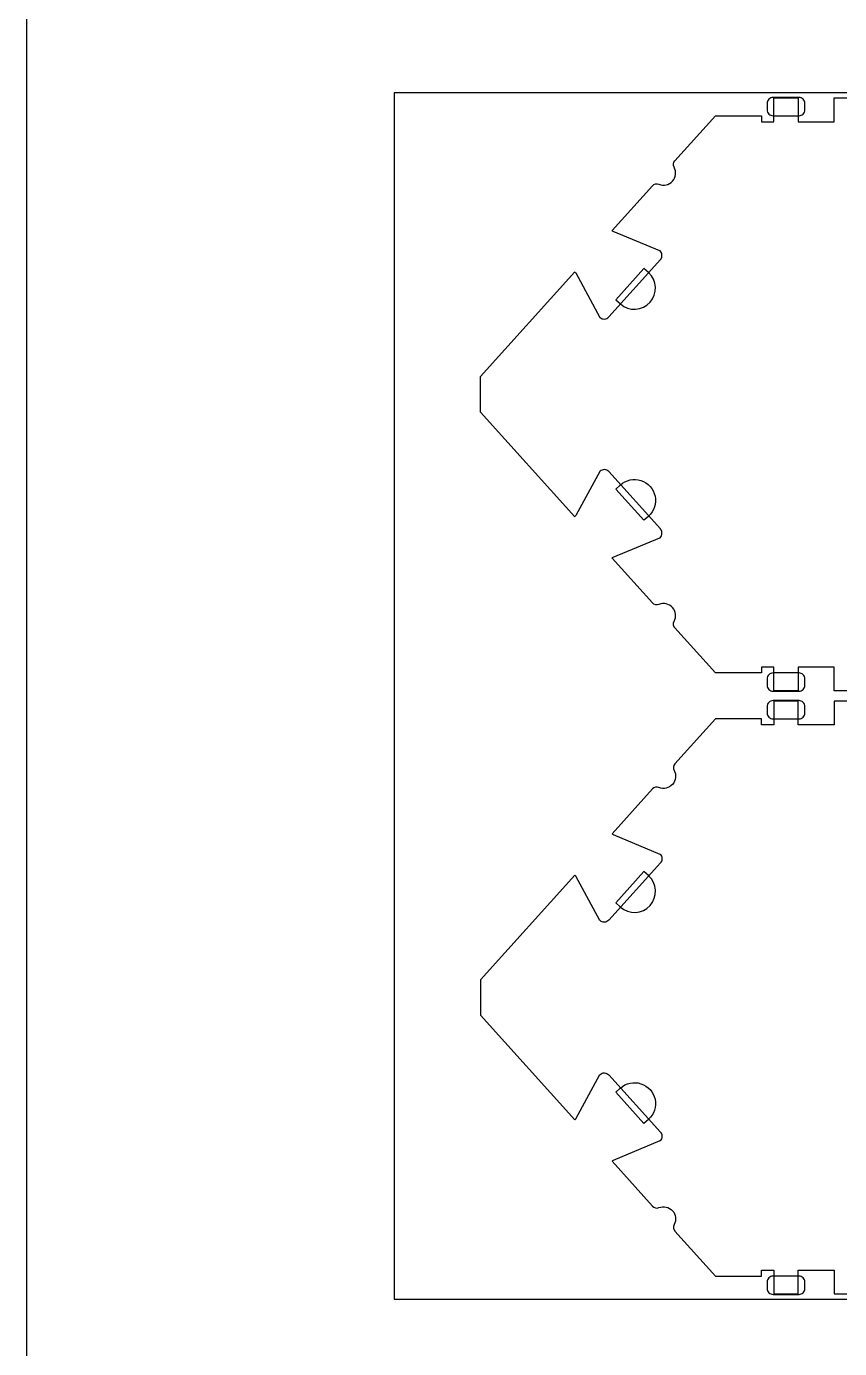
# Model space of a CAD drawing. Extents: x -10701 to -7518, y -43691 to -36097.
# Drawn here: x -10701 to -9880, y -39391 to -38054 of the extents above; entities that cross this region are included whole.
import ezdxf

# ---------------------------------------------------------------- set-up
doc = ezdxf.new("R2010")
doc.units = 0
for name, color, linetype in [('0_SHEET_SPRUCEPLY_2440X122', 1, 'CONTINUOUS'), ('4_ANYTOOL_CUTTHROUGH_OUTSI', 5, 'CONTINUOUS'), ('5_ANYTOOL_HALF_MILL_9MM_IN', 3, 'CONTINUOUS'), ('DONOTCUT', 18, 'CONTINUOUS')]:
    doc.layers.add(name, color=color, linetype=linetype)

msp = doc.modelspace()

# ---------------------------------------------------------------- linework, layer by layer
at = {"layer": '0_SHEET_SPRUCEPLY_2440X122'}
msp.add_lwpolyline([(-10329.7, -38121.2), (-10329.7, -39341.2), (-7889.7, -39341.2), (-7889.7, -38121.2)], close=True, dxfattribs=at)
at = {"layer": '4_ANYTOOL_CUTTHROUGH_OUTSI', "color": 5}
for points in [[(-9863.1, -38726), (-9885.1, -38726), (-9885.1, -38702), (-9885.4, -38702), (-9921.4, -38702), (-9921.4, -38726), (-9945.9, -38726), (-9945.9, -38702.2), (-9945.9, -38702), (-9958.4, -38702), (-9958.4, -38708), (-10004.9, -38708), (-10045.9, -38662.4), (-10045.9, -38662.4), (-10045.9, -38662.4), (-10046, -38662.3), (-10046.1, -38662.2), (-10046.1, -38662.1), (-10046.2, -38662), (-10046.3, -38662), (-10046.3, -38661.9), (-10046.4, -38661.8), (-10046.4, -38661.7), (-10046.5, -38661.6), (-10046.6, -38661.5), (-10046.6, -38661.4), (-10046.7, -38661.3), (-10046.7, -38661.2), (-10046.8, -38661.1), (-10046.8, -38661), (-10046.9, -38660.9), (-10046.9, -38660.8), (-10047, -38660.7), (-10047, -38660.6), (-10047, -38660.5), (-10047.1, -38660.4), (-10047.1, -38660.3), (-10047.1, -38660.2), (-10047.2, -38660.1), (-10047.2, -38659.9), (-10047.2, -38659.8), (-10047.2, -38659.7), (-10047.3, -38659.6), (-10047.3, -38659.5), (-10047.3, -38659.4), (-10047.3, -38659.3), (-10047.3, -38659.2), (-10047.3, -38659), (-10047.3, -38658.9), (-10047.3, -38658.8), (-10047.3, -38658.7), (-10047.3, -38658.6), (-10047.3, -38658.5), (-10047.3, -38658.4), (-10047.3, -38658.2), (-10047.3, -38658.1), (-10047.3, -38658), (-10047.3, -38657.9), (-10047.3, -38657.8), (-10047.3, -38657.7), (-10047.3, -38657.6), (-10047.2, -38657.5), (-10047.2, -38657.4), (-10047.2, -38657.2), (-10047.2, -38657.1), (-10047.1, -38657), (-10047.1, -38656.9), (-10047.1, -38656.8), (-10047, -38656.7), (-10047, -38656.6), (-10047, -38656.5), (-10046.9, -38656.4), (-10046.9, -38656.3), (-10046.8, -38656.2), (-10046.8, -38656.1), (-10046.7, -38656), (-10046.7, -38655.9), (-10046.7, -38655.8, 0.317837), (-10048.3, -38641.8, 0.317837), (-10062.1, -38638.7, -0.317837), (-10068.6, -38637.2), (-10109.5, -38591.8, -0.061485), (-10108.3, -38591), (-10061.1, -38571.3), (-10061.1, -38571.3), (-10061, -38571.2), (-10061, -38571.2, 0.198912), (-10059, -38566.9), (-10059, -38566.8), (-10059, -38566.6), (-10059, -38566.5), (-10059, -38566.3), (-10059, -38566.2), (-10059, -38566), (-10059, -38565.9), (-10059, -38565.7), (-10059.1, -38565.6), (-10059.1, -38565.4), (-10059.1, -38565.3), (-10059.2, -38565.1), (-10059.2, -38565), (-10059.2, -38564.8), (-10059.3, -38564.7), (-10059.3, -38564.5), (-10059.4, -38564.4), (-10059.4, -38564.2), (-10059.5, -38564.1), (-10059.6, -38563.9), (-10059.6, -38563.8), (-10059.7, -38563.7), (-10059.8, -38563.5), (-10059.9, -38563.4), (-10059.9, -38563.3), (-10060, -38563.1), (-10060.1, -38563), (-10060.2, -38562.9), (-10060.3, -38562.8), (-10060.4, -38562.6), (-10060.5, -38562.5), (-10060.6, -38562.4), (-10112.8, -38504.4, 0.414214), (-10121.6, -38504), (-10121.6, -38504), (-10121.7, -38504.1), (-10146.2, -38548.9), (-10146.2, -38548.9, -0.061485), (-10147.1, -38550), (-10242.4, -38444.1), (-10242.4, -38408.3), (-10147.1, -38302.4), (-10147.1, -38302.4, -0.061485), (-10146.2, -38303.5), (-10121.7, -38348.4), (-10121.6, -38348.4), (-10121.6, -38348.5), (-10121.6, -38348.5, 0.414214), (-10112.8, -38348), (-10060.6, -38290), (-10060.5, -38289.9), (-10060.4, -38289.8), (-10060.3, -38289.7), (-10060.2, -38289.6), (-10060.1, -38289.5), (-10060, -38289.3), (-10059.9, -38289.2), (-10059.9, -38289.1), (-10059.8, -38288.9), (-10059.7, -38288.8), (-10059.6, -38288.7), (-10059.6, -38288.5), (-10059.5, -38288.4), (-10059.4, -38288.2), (-10059.4, -38288.1), (-10059.3, -38288), (-10059.3, -38287.8), (-10059.2, -38287.7), (-10059.2, -38287.5), (-10059.2, -38287.4), (-10059.1, -38287.2), (-10059.1, -38287.1), (-10059.1, -38286.9), (-10059, -38286.8), (-10059, -38286.6), (-10059, -38286.4), (-10059, -38286.3), (-10059, -38286.1), (-10059, -38286), (-10059, -38285.8), (-10059, -38285.7), (-10059, -38285.5, 0.198912), (-10061, -38281.2), (-10061.1, -38281.2), (-10061.1, -38281.2), (-10108.3, -38261.4), (-10108.3, -38261.4, -0.061485), (-10109.5, -38260.7), (-10068.6, -38215.2, -0.317837), (-10062.1, -38213.8, 0.707107), (-10046.7, -38196.6, -0.317837), (-10045.9, -38190), (-10004.9, -38144.5), (-9958.4, -38144.5), (-9958.4, -38150.5), (-9945.9, -38150.5), (-9945.9, -38150.2), (-9945.9, -38126.5), (-9921.4, -38126.5), (-9921.4, -38150.5), (-9921.1, -38150.5), (-9885.1, -38150.5), (-9885.1, -38126.5), (-9863.1, -38126.5)], [(-9863.1, -38736.5), (-9885.1, -38736.5), (-9885.1, -38760.5), (-9921.4, -38760.5), (-9921.4, -38760.2), (-9921.4, -38736.5), (-9945.9, -38736.5), (-9945.9, -38760.2), (-9945.9, -38760.5), (-9958.4, -38760.5), (-9958.4, -38754.5), (-10004.9, -38754.5), (-10045.9, -38800), (-10045.9, -38800, 0.317837), (-10046.7, -38806.6, -0.707107), (-10062.1, -38823.8, 0.317837), (-10068.6, -38825.2), (-10109.5, -38870.7, 0.061485), (-10108.3, -38871.4), (-10061.1, -38891.2), (-10061.1, -38891.2), (-10061, -38891.2), (-10061, -38891.2, -0.198912), (-10059, -38895.5), (-10059, -38895.7), (-10059, -38895.8), (-10059, -38896), (-10059, -38896.1), (-10059, -38896.3), (-10059, -38896.4), (-10059, -38896.6), (-10059, -38896.8), (-10059.1, -38896.9), (-10059.1, -38897.1), (-10059.1, -38897.2), (-10059.2, -38897.4), (-10059.2, -38897.5), (-10059.2, -38897.7), (-10059.3, -38897.8), (-10059.3, -38898), (-10059.4, -38898.1), (-10059.4, -38898.2), (-10059.5, -38898.4), (-10059.6, -38898.5), (-10059.6, -38898.7), (-10059.7, -38898.8), (-10059.8, -38898.9), (-10059.9, -38899.1), (-10059.9, -38899.2), (-10060, -38899.3), (-10060.1, -38899.5), (-10060.2, -38899.6), (-10060.3, -38899.7), (-10060.4, -38899.8), (-10060.5, -38899.9), (-10060.6, -38900), (-10112.8, -38958, -0.414214), (-10121.6, -38958.5), (-10121.6, -38958.4), (-10121.7, -38958.4), (-10146.2, -38913.6), (-10146.2, -38913.6, 0.061485), (-10147.1, -38912.4), (-10242.4, -39018.3), (-10242.4, -39054.1), (-10147.1, -39160), (-10147.1, -39160, 0.061485), (-10146.2, -39158.9), (-10121.7, -39114.1), (-10121.6, -39114), (-10121.6, -39114), (-10121.6, -39114, -0.414214), (-10112.8, -39114.5), (-10060.6, -39172.4), (-10060.5, -39172.5), (-10060.4, -39172.6), (-10060.3, -39172.8), (-10060.2, -39172.9), (-10060.1, -39173), (-10060, -39173.1), (-10059.9, -39173.3), (-10059.9, -39173.4), (-10059.8, -39173.5), (-10059.7, -39173.7), (-10059.6, -39173.8), (-10059.6, -39173.9), (-10059.5, -39174.1), (-10059.4, -39174.2), (-10059.4, -39174.4), (-10059.3, -39174.5), (-10059.3, -39174.7), (-10059.2, -39174.8), (-10059.2, -39175), (-10059.2, -39175.1), (-10059.1, -39175.3), (-10059.1, -39175.4), (-10059.1, -39175.6), (-10059, -39175.7), (-10059, -39175.9), (-10059, -39176), (-10059, -39176.2), (-10059, -39176.3), (-10059, -39176.5), (-10059, -39176.6), (-10059, -39176.8), (-10059, -39176.9, -0.198912), (-10061, -39181.2), (-10061.1, -39181.3), (-10061.1, -39181.3), (-10108.3, -39201), (-10108.3, -39201, 0.061485), (-10109.5, -39201.8), (-10068.6, -39247.2, 0.317837), (-10062.1, -39248.7, -0.707107), (-10046.7, -39265.9), (-10046.7, -39265.9), (-10046.7, -39266), (-10046.8, -39266.1), (-10046.8, -39266.2), (-10046.9, -39266.3), (-10046.9, -39266.4), (-10047, -39266.5), (-10047, -39266.6), (-10047, -39266.7), (-10047.1, -39266.8), (-10047.1, -39266.9), (-10047.1, -39267), (-10047.2, -39267.1), (-10047.2, -39267.3), (-10047.2, -39267.4), (-10047.2, -39267.5), (-10047.3, -39267.6), (-10047.3, -39267.7), (-10047.3, -39267.8), (-10047.3, -39267.9), (-10047.3, -39268), (-10047.3, -39268.1), (-10047.3, -39268.2), (-10047.3, -39268.4), (-10047.3, -39268.5), (-10047.3, -39268.6), (-10047.3, -39268.7), (-10047.3, -39268.8), (-10047.3, -39268.9), (-10047.3, -39269), (-10047.3, -39269.2), (-10047.3, -39269.3), (-10047.3, -39269.4), (-10047.3, -39269.5), (-10047.3, -39269.6), (-10047.2, -39269.7), (-10047.2, -39269.8), (-10047.2, -39269.9), (-10047.2, -39270.1), (-10047.1, -39270.2), (-10047.1, -39270.3), (-10047.1, -39270.4), (-10047, -39270.5), (-10047, -39270.6), (-10047, -39270.7), (-10046.9, -39270.8), (-10046.9, -39270.9), (-10046.8, -39271), (-10046.8, -39271.1), (-10046.7, -39271.2), (-10046.7, -39271.3), (-10046.6, -39271.4), (-10046.6, -39271.5), (-10046.5, -39271.6), (-10046.4, -39271.7), (-10046.4, -39271.8), (-10046.3, -39271.9), (-10046.3, -39272), (-10046.2, -39272), (-10046.1, -39272.1), (-10046.1, -39272.2), (-10046, -39272.3), (-10045.9, -39272.4), (-10045.9, -39272.4), (-10004.9, -39318), (-9958.4, -39318), (-9958.4, -39312), (-9945.9, -39312), (-9945.9, -39336), (-9921.4, -39336), (-9921.4, -39312), (-9921.1, -39312), (-9885.1, -39312), (-9885.1, -39336), (-9863.1, -39336)]]:
    msp.add_lwpolyline(points, format="xyb", dxfattribs=at)
at = {"layer": '5_ANYTOOL_HALF_MILL_9MM_IN', "color": 3}
for points in [[(-9946.7, -38126, 0.414214), (-9952.7, -38132), (-9952.7, -38138.5, 0.414214), (-9946.7, -38144.5), (-9920.5, -38144.5, 0.414214), (-9914.5, -38138.5), (-9914.5, -38132, 0.414214), (-9920.5, -38126)], [(-10101.1, -38334.7, 1), (-10072.6, -38303.1), (-10072.8, -38302.9), (-10077.3, -38298.9), (-10105.7, -38330.5), (-10101.3, -38334.5), (-10101.1, -38334.7)], [(-10101.1, -38517.8, -1), (-10072.6, -38549.4), (-10072.8, -38549.6), (-10077.3, -38553.6), (-10105.7, -38522), (-10101.3, -38518), (-10101.1, -38517.8)], [(-9946.7, -38708, 0.414214), (-9952.7, -38714), (-9952.7, -38720.5, 0.414214), (-9946.7, -38726.5), (-9920.5, -38726.5, 0.414214), (-9914.5, -38720.5), (-9914.5, -38714, 0.414214), (-9920.5, -38708)], [(-9946.7, -38736, 0.414214), (-9952.7, -38742), (-9952.7, -38748.5, 0.414214), (-9946.7, -38754.5), (-9920.5, -38754.5, 0.414214), (-9914.5, -38748.5), (-9914.5, -38742, 0.414214), (-9920.5, -38736)], [(-10101.1, -38944.7, 1), (-10072.6, -38913.1), (-10072.8, -38912.9), (-10077.3, -38908.9), (-10105.7, -38940.5), (-10101.3, -38944.5), (-10101.1, -38944.7)], [(-10101.1, -39127.8, -1), (-10072.6, -39159.4), (-10072.8, -39159.6), (-10077.3, -39163.6), (-10105.7, -39132), (-10101.3, -39128), (-10101.1, -39127.8)], [(-9946.7, -39318, 0.414214), (-9952.7, -39324), (-9952.7, -39330.5, 0.414214), (-9946.7, -39336.5), (-9920.5, -39336.5, 0.414214), (-9914.5, -39330.5), (-9914.5, -39324, 0.414214), (-9920.5, -39318)]]:
    msp.add_lwpolyline(points, format="xyb", close=True, dxfattribs=at)
at = {"layer": 'DONOTCUT'}
msp.add_lwpolyline([(-10701.4, -43690.7), (-7518, -43690.7), (-7518, -36097.2), (-10701.4, -36097.2)], close=True, dxfattribs=at)

doc.saveas('drawing.dxf')
